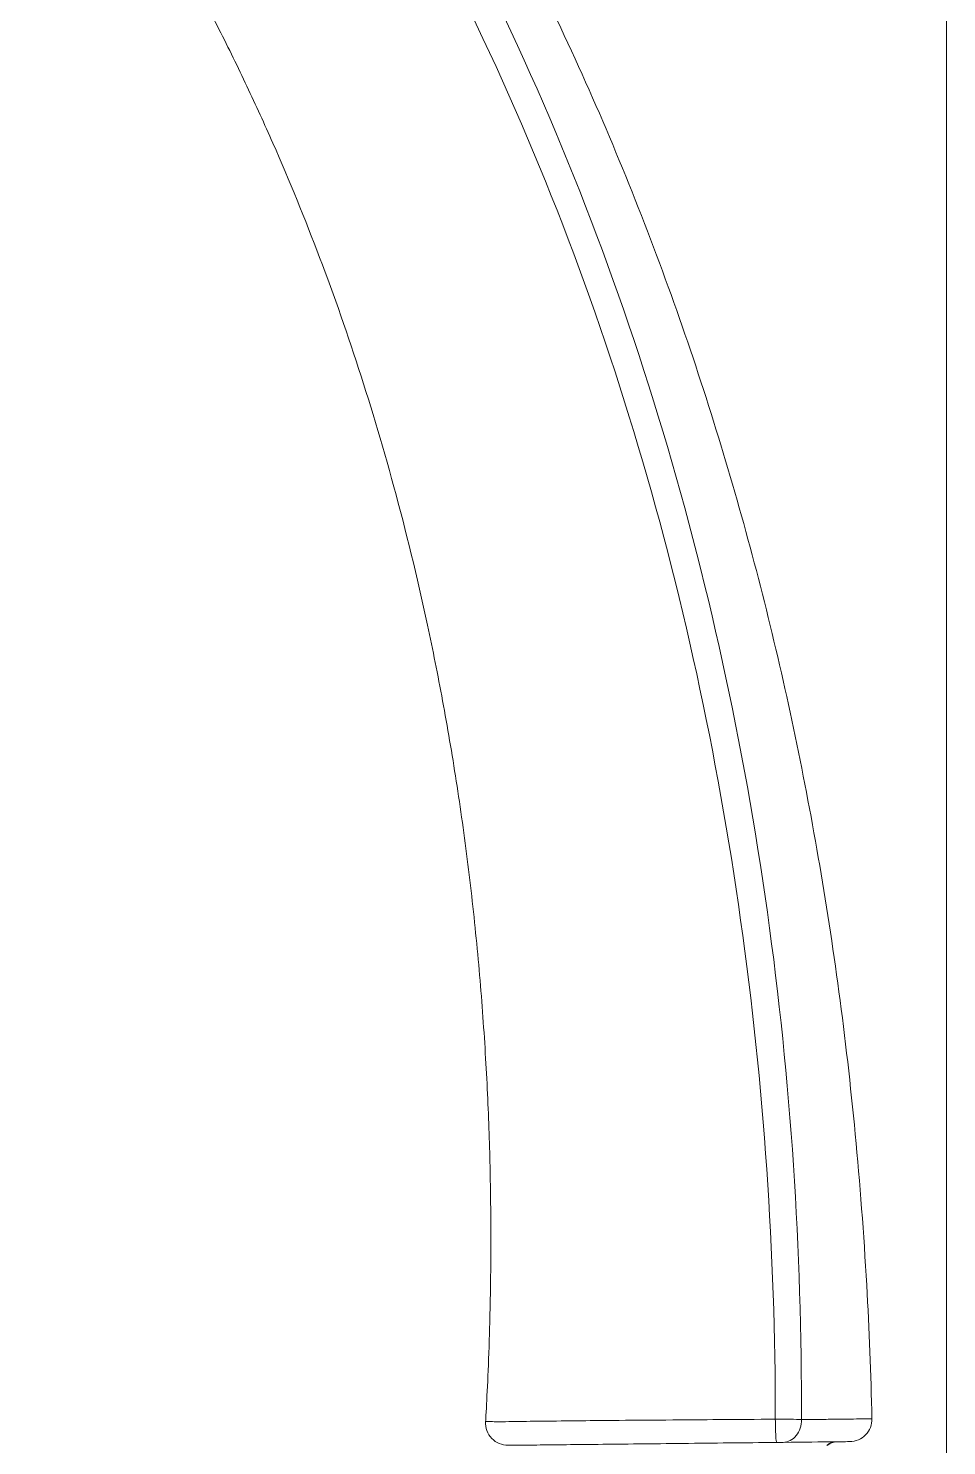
# Model space of a CAD drawing. Extents: x 0 to 1128, y 0 to 827.
# Drawn here: x 755.4 to 816.9, y 402.9 to 497.8 of the extents above; entities that cross this region are included whole.
import ezdxf

# ---------------------------------------------------------------- set-up
doc = ezdxf.new("R2010")
doc.units = 0
doc.header["$LTSCALE"] = 3
doc.header["$MEASUREMENT"] = 0
doc.layers.add('1', color=7, linetype='CONTINUOUS')
doc.layers.add('치수선', color=7, linetype='CONTINUOUS', lineweight=20)

msp = doc.modelspace()

# ---------------------------------------------------------------- linework, layer by layer
at = {"layer": '1', "color": 7, "linetype": 'Continuous', "lineweight": 18, "extrusion": (-3.73237e-06, -6.73035e-06, 1)}
msp.add_arc((787.489, 404.382, -0.006), 1.5, 176.75387, 270.61528, dxfattribs=at)
at = {"layer": '1', "color": 7, "linetype": 'Continuous', "lineweight": 18}
msp.add_arc((810.364, 404.628), 1.5, 270.61528, 1.27566, dxfattribs=at)
at = {"layer": '1', "color": 7, "linetype": 'Continuous', "lineweight": 13}
for centre, major_axis, ratio, start_param, end_param in [((805.465, 404.575), (-0.016, 1.5), 0.046231, 1.531997, 3.141593), ((805.903, 404.58), (0.016, -1.5), 0.829516, 0, 1.58079)]:
    msp.add_ellipse(centre, major_axis=major_axis, ratio=ratio, start_param=start_param, end_param=end_param, dxfattribs=at)
at = {"layer": '1', "color": 7, "linetype": 'Continuous', "lineweight": 18}
for points, knots in [([(807.147, 404.608), (807.21, 427.34), (804.194, 450.062), (794.232, 482.69), (790.041, 493.216), (779.72, 513.415), (773.598, 523.051), (766.504, 531.959)], [0, 0, 0, 0, 0.5, 0.5, 0.75, 0.75, 1, 1, 1, 1]), ([(770.077, 532.1), (771.909, 529.745), (775.471, 524.911), (780.45, 517.376), (785.076, 509.547), (789.337, 501.461), (794.512, 490.396), (798.883, 479.061), (802.441, 467.757), (804.717, 459.374), (806.663, 450.945), (808.321, 442.317), (809.704, 433.334), (810.803, 423.836), (811.544, 414.145), (811.797, 407.656), (811.864, 404.661)], [0, 0, 0, 0, 0.066499, 0.133873, 0.201247, 0.268621, 0.335995, 0.470742, 0.538116, 0.60549, 0.672864, 0.740238, 0.807612, 0.874986, 0.94236, 1, 1, 1, 1]), ([(755.364, 518.38), (756.703, 516.582), (759.717, 512.32), (763.263, 506.657), (766.136, 501.565), (768.153, 497.73), (770.029, 493.898), (772.342, 488.823), (774.932, 482.481), (777.696, 474.593), (780.187, 466.129), (781.859, 459.111), (782.871, 454.053), (783.516, 450.571), (784.258, 446.023), (785.004, 440.387), (785.587, 434.704), (785.999, 429.106), (786.247, 423.727), (786.351, 418.699), (786.34, 414.155), (786.252, 410.223), (786.128, 407.033), (786.038, 405.299), (785.999, 404.594), (785.992, 404.467)], [0, 0, 0, 0, 0.056439, 0.131201, 0.168582, 0.205963, 0.243344, 0.280725, 0.355487, 0.430249, 0.50501, 0.579772, 0.598463, 0.617153, 0.654534, 0.691915, 0.729296, 0.766677, 0.804058, 0.841439, 0.87882, 0.916201, 0.953582, 0.990962, 1, 1, 1, 1]), ([(805.481, 403.075), (803.33, 403.052), (801.238, 403.03), (797.176, 402.986), (795.242, 402.965), (791.799, 402.928), (790.297, 402.912), (788.121, 402.889), (787.505, 402.882), (787.505, 402.882)], [0, 0, 0, 0, 0.25, 0.25, 0.5, 0.5, 0.75, 0.75, 1, 1, 1, 1]), ([(805.919, 403.08), (805.886, 403.08), (805.845, 403.079), (805.753, 403.078), (805.701, 403.078), (805.594, 403.076), (805.537, 403.076), (805.481, 403.075)], [0, 0, 0, 0, 0.341939, 0.341939, 0.670963, 0.670963, 1, 1, 1, 1])]:
    msp.add_open_spline(points, degree=3, knots=knots, dxfattribs=at)
at = {"layer": '1', "color": 7, "linetype": 'Continuous', "lineweight": 13}
for points, knots in [([(765.557, 530.028), (772.432, 521.266), (778.455, 511.754), (788.565, 491.858), (792.673, 481.483), (799.163, 460.061), (801.512, 449.141), (804.633, 426.984), (805.394, 415.794), (805.395, 404.633)], [0, 0, 0, 0, 0.25, 0.25, 0.5, 0.5, 0.75, 0.75, 1, 1, 1, 1]), ([(785.992, 404.467), (786.014, 404.466), (786.059, 404.464), (786.402, 404.471), (786.947, 404.447), (787.956, 404.483), (789.733, 404.494), (792.213, 404.527), (795.15, 404.555), (798.268, 404.575), (801.796, 404.605), (804.126, 404.623), (805.395, 404.633)], [0, 0, 0, 0, 0.062942, 0.125399, 0.178434, 0.250566, 0.375485, 0.50035, 0.6089, 0.749426, 0.863477, 1, 1, 1, 1]), ([(807.147, 404.608), (807.56, 404.611), (808.418, 404.617), (809.517, 404.628), (810.484, 404.639), (811.241, 404.65), (811.762, 404.659), (811.829, 404.66), (811.864, 404.661)], [0, 0, 0, 0, 0.139879, 0.290529, 0.451919, 0.624003, 0.806723, 1, 1, 1, 1])]:
    msp.add_open_spline(points, degree=3, knots=knots, dxfattribs=at)
msp.add_open_spline([(805.395, 404.633), (806.048, 404.636), (806.782, 404.625), (807.147, 404.608)], degree=3, dxfattribs=at)
at = {"layer": '1', "color": 7, "linetype": 'Continuous', "lineweight": 18}
for points, degree in [([(810.38, 403.128), (810.38, 403.128), (808.841, 403.111), (805.919, 403.08)], 3), ([(808.867, 402.876), (808.961, 402.94), (809.071, 402.99)], 2)]:
    msp.add_open_spline(points, degree=degree, dxfattribs=at)
msp.add_rational_spline([(809.492, 403.118), (809.115, 403.114), (808.834, 402.862)], [1, 0.864806218807, 0.854421583602], degree=2, dxfattribs=at)
at = {"layer": '치수선'}
msp.add_line((816.871, 100.855), (816.871, 572.532), dxfattribs=at)

doc.saveas('drawing.dxf')
